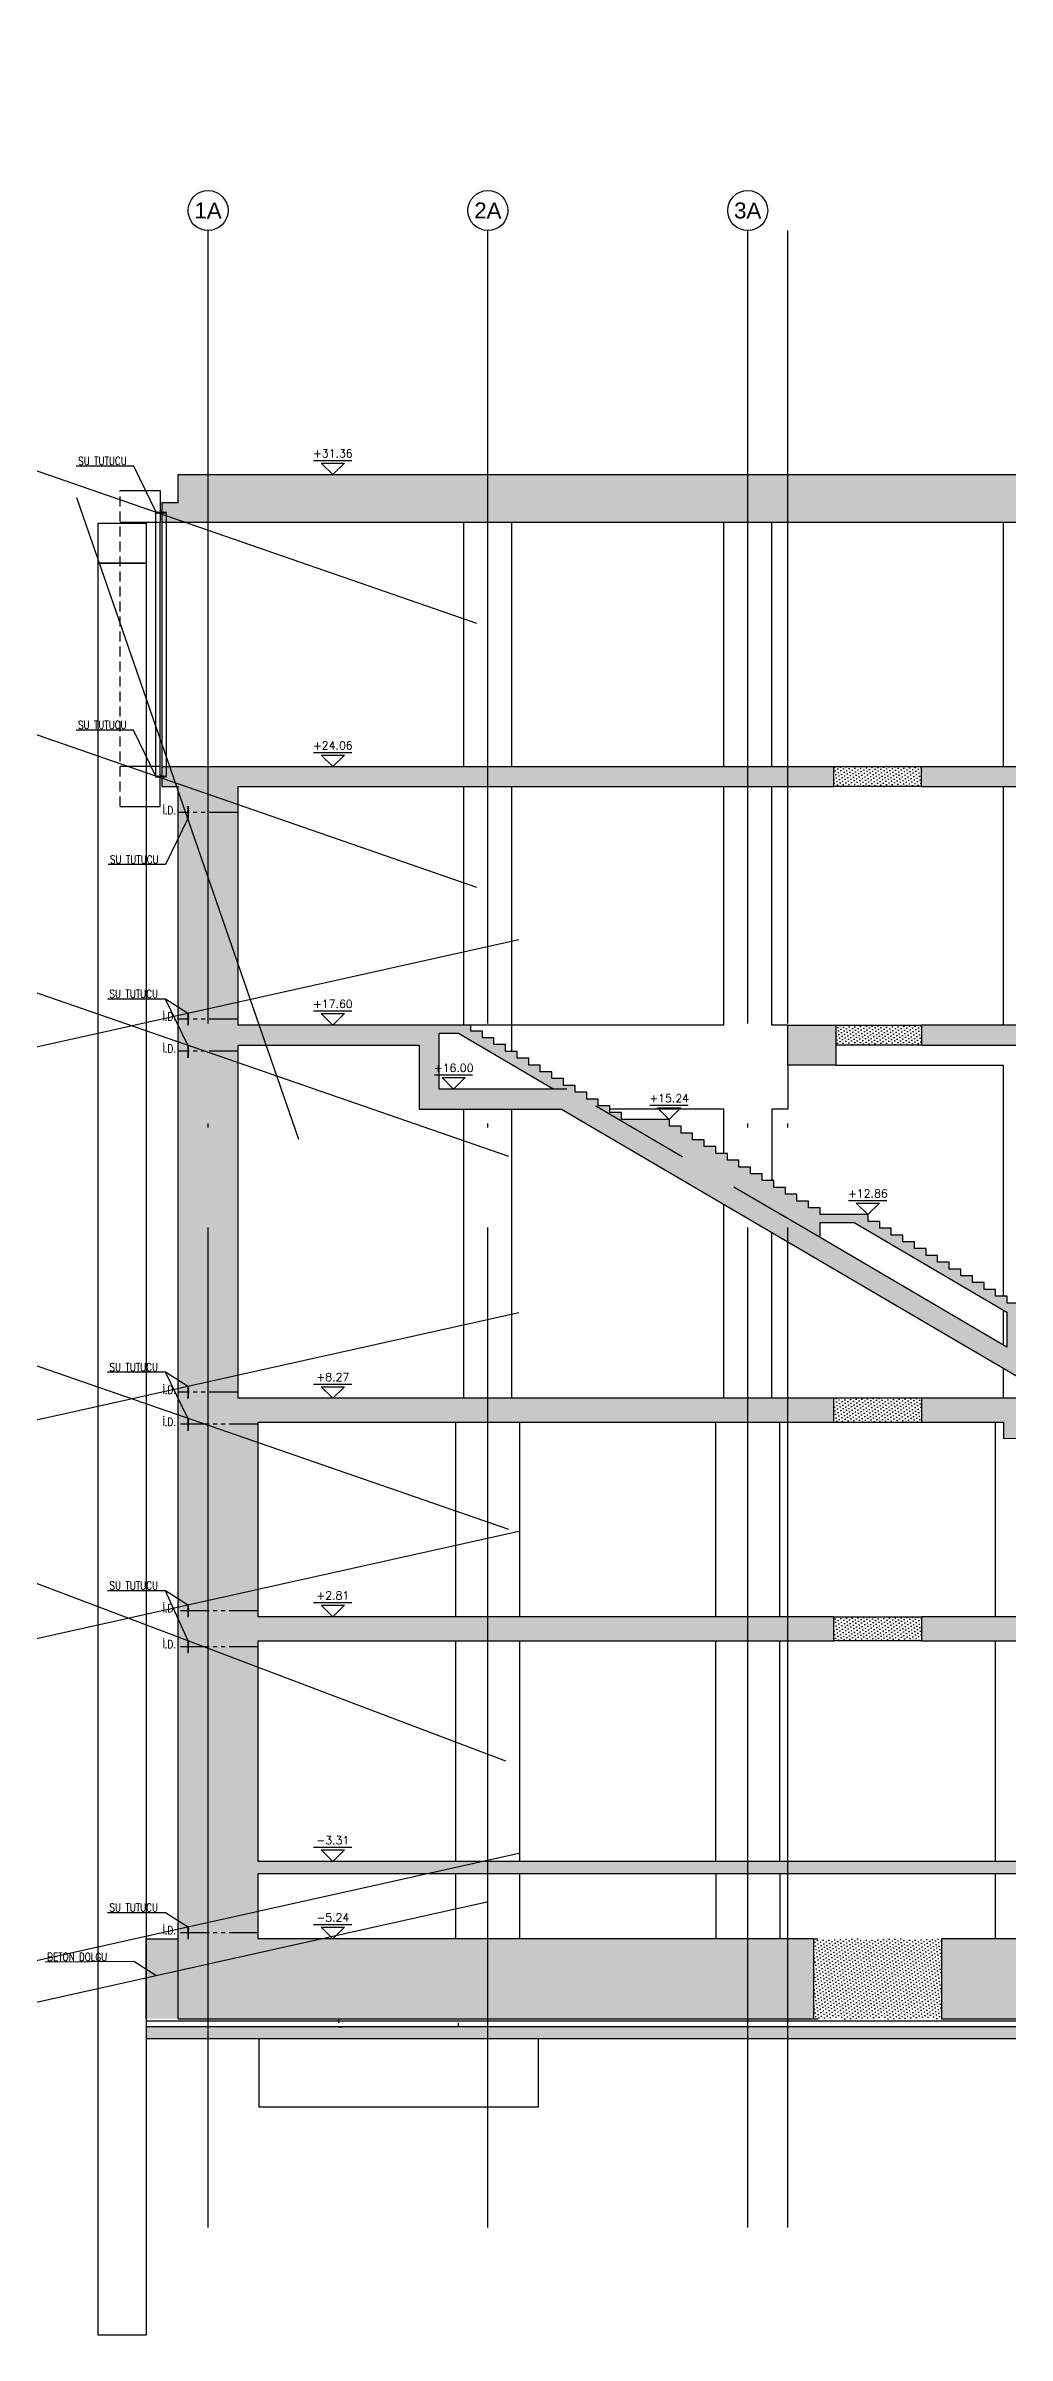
# Model space of a CAD drawing. Header units: millimetres. Extents: x 400392 to 401301, y 4543945 to 4544121.
# Drawn here: x 401066.5 to 401090.5, y 4543951.3 to 4544008.6 of the extents above; entities that cross this region are included whole.
import ezdxf
from ezdxf.enums import TextEntityAlignment as Align

# ---------------------------------------------------------------- set-up
doc = ezdxf.new("R2010")
doc.units = ezdxf.units.MM
for name, pattern in [('ACAD_ISO05W100', [33, 24, -3, 0, -3, 0, -3]), ('AKS', [3, 2.5, -0.25, 0, -0.25]), ('CIZGI', [0.4, 0.25, -0.15]), ('CONTINU', [0]), ('Dot', [4, 0, -4]), ('HIDDEN', [0.375, 0.25, -0.125]), ('UUC-ST-KAL-I05-101-U-000$0$ACAD_ISO05W100', [33, 24, -3, 0, -3, 0, -3])]:
    doc.linetypes.add(name, pattern=pattern)
for name, color, linetype in [('aks prota', 2, 'AKS'), ('caks prota', 4, 'Continuous'), ('görünüş prota', 4, 'Continuous'), ('inşaat derzi prota', 11, 'Continuous'), ('kesik prota', 2, 'CIZGI'), ('kesit prota', 1, 'Continuous'), ('kesit tarama prota', 252, 'Continuous'), ('kolon tarama prota', 252, 'Continuous'), ('kot prota', 4, 'Continuous'), ('not yazısı prota', 6, 'Continuous'), ('not çizgisi prota', 4, 'Continuous'), ('PRT-CST-rc_level', 6, 'Continuous'), ('PRT-CST-rc_levermark', 4, 'Continuous'), ('st_s_su tutucu', 2, 'Continuous'), ('st_s_ölçü', 4, 'Continuous'), ('taks prota', 7, 'Continuous'), ('TARAMA', 8, 'Continuous'), ('UUC-ST-KAL-I05-101-U-000$0$st_s_su tutucu', 2, 'Continuous'), ('ölçü prota', 4, 'Continuous')]:
    doc.layers.add(name, color=color, linetype=linetype)
doc.layers.add('PRT-KD-kazik', color=172, linetype='Continuous', lineweight=25)
doc.styles.add('OLCU', font='romanstw.shx')
doc.styles.add('TAKS', font='Arial Unicode.ttf')
doc.styles.add('TSIMPLEX', font='romanstw.shx')
doc.dimstyles.new('1-50', dxfattribs={"dimtxt": 10, "dimasz": 4, "dimexe": 4, "dimexo": 8, "dimgap": 4, "dimtad": 1, "dimdec": 1, "dimrnd": 0.05, "dimzin": 9, "dimdsep": 46, "dimtxsty": 'OLCU', "dimblk1": 'OBLIQUE', "dimblk2": 'OBLIQUE', "dimsah": 1, "dimcen": 2, "dimdle": 4, "dimclrd": 4, "dimclre": 4, "dimclrt": 3, "dimadec": 1, "dimazin": 0, "dimtfac": 1, "dimtdec": 1, "dimtix": 1, "dimtmove": 2, "dimatfit": 3, "dimldrblk": 'OBLIQUE', "dimfxl": 1, "dimtvp": 1, "dimtolj": 1, "dimtzin": 1, "dimarcsym": 0})
pattern_1 = [(36, (400969.83751, 4543653.065206), (-0.014547592, 0.087543451), [0, -0.079375])]

# ---------------------------------------------------------------- blocks, each defined once
blk = doc.blocks.new('KOTK5')
at = {"layer": 'PRT-CST-rc_levermark'}
blk.add_line((217, 160), (-213, 160), dxfattribs=at)
blk.add_lwpolyline([(130, 130), (-130, 130), (0, 0)], close=True, dxfattribs=at)
at = {"layer": 'PRT-CST-rc_level', "style": 'OLCU'}
blk.add_attdef('000.00', text='', height=90, dxfattribs=at).set_placement((0, 193), align=Align.CENTER)
blk = doc.blocks.new('_Oblique')
at = {"layer": 'st_s_ölçü', "lineweight": -2}
blk.add_line((-0.5, -0.5), (0.5, 0.5), dxfattribs=at)
blk = doc.blocks.new('D')
at = {"layer": 'st_s_su tutucu', "linetype": 'CONTINU', "ltscale": 0.2}
for p, q in [((-39988, 52508), (-39993, 52508)), ((-39993, 52508), (-39993, 52507)), ((-39993, 52507), (-39991, 52506)), ((-39993, 52449), (-39991, 52450)), ((-39993, 52448), (-39993, 52449)), ((-39988, 52448), (-39993, 52448)), ((-39991, 52499), (-39992, 52499)), ((-39992, 52499), (-39992, 52498)), ((-39992, 52498), (-39991, 52498)), ((-39991, 52489), (-39992, 52489)), ((-39992, 52489), (-39992, 52488)), ((-39992, 52488), (-39991, 52488)), ((-39991, 52479), (-39992, 52479)), ((-39992, 52479), (-39992, 52478)), ((-39992, 52478), (-39991, 52478)), ((-39992, 52468), (-39992, 52469)), ((-39992, 52469), (-39991, 52469)), ((-39991, 52468), (-39992, 52468)), ((-39992, 52458), (-39992, 52459)), ((-39992, 52459), (-39991, 52459)), ((-39991, 52458), (-39992, 52458)), ((-39991, 52506), (-39991, 52499)), ((-39991, 52498), (-39991, 52489)), ((-39991, 52488), (-39991, 52479)), ((-39991, 52469), (-39991, 52478)), ((-39991, 52459), (-39991, 52468)), ((-39991, 52450), (-39991, 52458)), ((-39990, 52506), (-39988, 52507)), ((-39990, 52499), (-39990, 52506)), ((-39989, 52499), (-39990, 52499)), ((-39990, 52489), (-39990, 52498)), ((-39990, 52498), (-39989, 52498)), ((-39989, 52489), (-39990, 52489)), ((-39990, 52479), (-39990, 52488)), ((-39990, 52488), (-39989, 52488)), ((-39989, 52479), (-39990, 52479)), ((-39990, 52478), (-39989, 52478)), ((-39990, 52478), (-39990, 52469)), ((-39990, 52469), (-39989, 52469)), ((-39989, 52468), (-39990, 52468)), ((-39990, 52468), (-39990, 52459)), ((-39990, 52459), (-39989, 52459)), ((-39989, 52458), (-39990, 52458)), ((-39990, 52458), (-39990, 52450)), ((-39990, 52450), (-39988, 52449)), ((-39989, 52498), (-39989, 52499)), ((-39989, 52488), (-39989, 52489)), ((-39989, 52478), (-39989, 52479)), ((-39989, 52469), (-39989, 52468)), ((-39989, 52459), (-39989, 52458)), ((-39988, 52507), (-39988, 52508)), ((-39988, 52449), (-39988, 52448))]:
    blk.add_line(p, q, dxfattribs=at)

msp = doc.modelspace()

# ---------------------------------------------------------------- hatches: boundary and pattern name
at = {"layer": 'kesit tarama prota'}
h = msp.add_hatch(color=256, dxfattribs=at)
h.dxf.hatch_style = 1
h.paths.add_polyline_path([(401069.77083, 4543997.85699), (401069.77083, 4543997.15699), (401069.37083, 4543997.15699), (401069.37083, 4543996.65699), (401127.84038, 4543996.65699), (401127.84038, 4543997.85699)])
h = msp.add_hatch(color=256, dxfattribs=at)
h.dxf.hatch_style = 1
h.paths.add_polyline_path([(401071.77083, 4543974.16699), (401086.17083, 4543974.16699), (401086.17083, 4543974.76699), (401071.27083, 4543974.76699), (401071.27083, 4543983.59699), (401075.80378, 4543983.59699), (401075.80378, 4543981.99699), (401079.36047, 4543981.99699), (401091.694, 4543974.76699), (401088.37083, 4543974.76699), (401088.37083, 4543974.16699), (401090.42083, 4543974.16699), (401090.42083, 4543973.76514), (401092.86867, 4543973.76546), (401092.86867, 4543974.76691), (401092.68269, 4543974.76699), (401090.80192, 4543975.86951), (401090.80192, 4543976.77699), (401091.65762, 4543976.77699), (401094.52472, 4543975.09628), (401094.52472, 4543974.7662), (401094.38938, 4543974.76626), (401094.38938, 4543974.26699), (401106.44445, 4543967.30699), (401110.51681, 4543967.30699), (401110.51681, 4543968.70699), (401112.37083, 4543968.70699), (401112.37083, 4543969.30699), (401106.88192, 4543969.30699), (401106.88192, 4543969.10699), (401106.58193, 4543969.10699), (401106.58193, 4543969.49699), (401106.29193, 4543969.49699), (401106.29193, 4543969.66699), (401106.00193, 4543969.66699), (401106.00193, 4543969.83699), (401105.71193, 4543969.83699), (401105.71193, 4543970.00699), (401105.42193, 4543970.00699), (401105.42193, 4543970.17699), (401105.13193, 4543970.17699), (401105.13193, 4543970.34699), (401104.84193, 4543970.34699), (401104.84193, 4543970.51699), (401104.55193, 4543970.51699), (401104.55193, 4543970.68699), (401104.26192, 4543970.68699), (401104.26192, 4543970.85699), (401103.97192, 4543970.85699), (401103.97192, 4543971.02699), (401103.68192, 4543971.02699), (401103.68192, 4543971.19699), (401103.39192, 4543971.19699), (401103.39192, 4543971.36699), (401103.10192, 4543971.36699), (401103.10192, 4543971.53699), (401102.81192, 4543971.53699), (401102.81192, 4543971.70699), (401102.52192, 4543971.70699), (401102.52192, 4543971.87699), (401101.32192, 4543971.87699), (401101.32192, 4543972.04699), (401101.03192, 4543972.04699), (401101.03192, 4543972.21699), (401100.74192, 4543972.21699), (401100.74192, 4543972.38699), (401100.45192, 4543972.38699), (401100.45192, 4543972.55699), (401100.16192, 4543972.55699), (401100.16192, 4543972.72699), (401099.87192, 4543972.72699), (401099.87192, 4543972.89699), (401099.58192, 4543972.89699), (401099.58192, 4543973.06699), (401099.29192, 4543973.06699), (401099.29192, 4543973.23699), (401099.00192, 4543973.23699), (401099.00192, 4543973.40699), (401098.71192, 4543973.40699), (401098.71192, 4543973.57699), (401098.42192, 4543973.57699), (401098.42192, 4543973.74699), (401098.13192, 4543973.74699), (401098.13192, 4543973.91699), (401097.84192, 4543973.91699), (401097.84192, 4543974.08699), (401097.55192, 4543974.08699), (401097.55192, 4543974.25699), (401097.26192, 4543974.25699), (401097.26192, 4543974.42699), (401096.06192, 4543974.42699), (401096.06192, 4543974.59699), (401095.77192, 4543974.59699), (401095.77192, 4543974.76699), (401095.48192, 4543974.76699), (401095.48192, 4543974.93699), (401095.19192, 4543974.93699), (401095.19192, 4543975.10699), (401094.90192, 4543975.10699), (401094.90192, 4543975.27699), (401094.61192, 4543975.27699), (401094.61192, 4543975.44699), (401094.32192, 4543975.44699), (401094.32192, 4543975.61699), (401094.03192, 4543975.61699), (401094.03192, 4543975.78699), (401093.74192, 4543975.78699), (401093.74192, 4543975.95699), (401093.45192, 4543975.95699), (401093.45192, 4543976.12699), (401093.16192, 4543976.12699), (401093.16192, 4543976.29699), (401092.87192, 4543976.29699), (401092.87192, 4543976.46699), (401092.58192, 4543976.46699), (401092.58192, 4543976.63699), (401092.29192, 4543976.63699), (401092.29192, 4543976.80699), (401092.00192, 4543976.80699), (401092.00192, 4543976.97699), (401090.80192, 4543976.97699), (401090.80192, 4543977.14699), (401090.51192, 4543977.14699), (401090.51192, 4543977.31699), (401090.22192, 4543977.31699), (401090.22192, 4543977.48699), (401089.93192, 4543977.48699), (401089.93192, 4543977.65699), (401089.64192, 4543977.65699), (401089.64192, 4543977.82699), (401089.35192, 4543977.82699), (401089.35192, 4543977.99699), (401089.06192, 4543977.99699), (401089.06192, 4543978.16699), (401088.77192, 4543978.16699), (401088.77192, 4543978.33699), (401088.48192, 4543978.33699), (401088.48192, 4543978.50699), (401088.19192, 4543978.50699), (401088.19192, 4543978.67699), (401087.90192, 4543978.67699), (401087.90192, 4543978.84699), (401087.61192, 4543978.84699), (401087.61192, 4543979.01699), (401087.32192, 4543979.01699), (401087.32192, 4543979.18699), (401087.03192, 4543979.18699), (401087.03192, 4543979.35699), (401085.83192, 4543979.35699), (401085.83192, 4543979.52699), (401085.54192, 4543979.52699), (401085.54192, 4543979.69699), (401085.25192, 4543979.69699), (401085.25192, 4543979.86699), (401084.96192, 4543979.86699), (401084.96192, 4543980.03699), (401084.67192, 4543980.03699), (401084.67192, 4543980.20699), (401084.38192, 4543980.20699), (401084.38192, 4543980.37699), (401084.09192, 4543980.37699), (401084.09192, 4543980.54699), (401083.80192, 4543980.54699), (401083.80192, 4543980.71699), (401083.51192, 4543980.71699), (401083.51192, 4543980.88699), (401083.22192, 4543980.88699), (401083.22192, 4543981.05699), (401082.93192, 4543981.05699), (401082.93192, 4543981.22699), (401082.64192, 4543981.22699), (401082.64192, 4543981.39699), (401082.35192, 4543981.39699), (401082.35192, 4543981.56699), (401082.06192, 4543981.56699), (401082.06192, 4543981.73699), (401080.86192, 4543981.73699), (401080.86192, 4543981.90699), (401080.57192, 4543981.90699), (401080.57192, 4543982.07699), (401080.28192, 4543982.07699), (401080.28192, 4543982.24699), (401079.99192, 4543982.24699), (401079.99192, 4543982.41699), (401079.70192, 4543982.41699), (401079.70192, 4543982.58699), (401079.41192, 4543982.58699), (401079.41192, 4543982.75699), (401079.12192, 4543982.75699), (401079.12192, 4543982.92699), (401078.83192, 4543982.92699), (401078.83192, 4543983.09699), (401078.54192, 4543983.09699), (401078.54192, 4543983.26699), (401078.25192, 4543983.26699), (401078.25192, 4543983.43699), (401077.96192, 4543983.43699), (401077.96192, 4543983.60699), (401077.67192, 4543983.60699), (401077.67192, 4543983.77699), (401077.38192, 4543983.77699), (401077.38192, 4543983.94699), (401077.09192, 4543983.94699), (401077.09192, 4543984.09699), (401071.27083, 4543984.09699), (401071.27083, 4543990.05699), (401086.17083, 4543990.05699), (401086.17083, 4543990.55699), (401069.37083, 4543990.55699), (401069.37083, 4543990.05699), (401069.77083, 4543990.05699), (401069.77083, 4543959.25699), (401085.67083, 4543959.25699), (401085.67083, 4543961.25699), (401071.77083, 4543961.25699), (401071.77083, 4543962.88699), (401104.11292, 4543962.88699), (401104.11292, 4543961.25699), (401104.61292, 4543961.25699), (401104.61292, 4543963.19481), (401102.71692, 4543964.28946), (401102.71692, 4543965.04699), (401103.57263, 4543965.04699), (401106.80693, 4543963.15102), (401106.80693, 4543961.25699), (401107.10693, 4543961.25699), (401107.10693, 4543962.78699), (401107.60192, 4543962.78699), (401107.60192, 4543962.98699), (401109.91292, 4543962.98699), (401109.91292, 4543961.25699), (401107.17083, 4543961.25699), (401107.17083, 4543959.25699), (401111.87083, 4543959.25699), (401111.87083, 4543961.25699), (401110.21292, 4543961.25699), (401110.21292, 4543962.88699), (401127.84038, 4543962.88699), (401127.84038, 4543963.18699), (401107.40192, 4543963.18699), (401107.40192, 4543962.98699), (401107.10693, 4543962.98699), (401107.10693, 4543963.37699), (401106.81693, 4543963.37699), (401106.81693, 4543963.54699), (401106.52693, 4543963.54699), (401106.52693, 4543963.71699), (401106.23693, 4543963.71699), (401106.23693, 4543963.88699), (401105.94693, 4543963.88699), (401105.94693, 4543964.05699), (401105.65693, 4543964.05699), (401105.65693, 4543964.22699), (401105.36693, 4543964.22699), (401105.36693, 4543964.39699), (401105.07693, 4543964.39699), (401105.07693, 4543964.56699), (401104.78693, 4543964.56699), (401104.78693, 4543964.73699), (401104.49692, 4543964.73699), (401104.49692, 4543964.90699), (401104.20692, 4543964.90699), (401104.20692, 4543965.07699), (401103.91692, 4543965.07699), (401103.91692, 4543965.24699), (401102.71692, 4543965.24699), (401102.71692, 4543965.41699), (401102.42692, 4543965.41699), (401102.42692, 4543965.58699), (401102.13692, 4543965.58699), (401102.13692, 4543965.75699), (401101.84692, 4543965.75699), (401101.84692, 4543965.92699), (401101.55692, 4543965.92699), (401101.55692, 4543966.09699), (401101.26692, 4543966.09699), (401101.26692, 4543966.26699), (401100.97692, 4543966.26699), (401100.97692, 4543966.43699), (401100.68692, 4543966.43699), (401100.68692, 4543966.60699), (401100.39692, 4543966.60699), (401100.39692, 4543966.77699), (401100.10692, 4543966.77699), (401100.10692, 4543966.94699), (401099.81692, 4543966.94699), (401099.81692, 4543967.11699), (401099.52692, 4543967.11699), (401099.52692, 4543967.28699), (401098.32692, 4543967.28699), (401098.32692, 4543967.45699), (401098.03692, 4543967.45699), (401098.03692, 4543967.62699), (401097.74692, 4543967.62699), (401097.74692, 4543967.79699), (401097.45692, 4543967.79699), (401097.45692, 4543967.96699), (401097.16692, 4543967.96699), (401097.16692, 4543968.13699), (401096.87692, 4543968.13699), (401096.87692, 4543968.30699), (401096.58692, 4543968.30699), (401096.58692, 4543968.47699), (401096.29692, 4543968.47699), (401096.29692, 4543968.64699), (401096.00692, 4543968.64699), (401096.00692, 4543968.81699), (401095.71692, 4543968.81699), (401095.71692, 4543968.98699), (401095.42692, 4543968.98699), (401095.42692, 4543969.15699), (401095.13692, 4543969.15699), (401095.13692, 4543969.30699), (401088.37083, 4543969.30699), (401088.37083, 4543968.70699), (401092.17066, 4543968.70699), (401092.17066, 4543967.30699), (401096.49042, 4543967.30699), (401103.62647, 4543963.18699), (401071.77083, 4543963.18699), (401071.77083, 4543968.70699), (401086.17083, 4543968.70699), (401086.17083, 4543969.30699), (401071.77083, 4543969.30699)])
h.paths.add_polyline_path([(401076.30378, 4543982.49699), (401076.30378, 4543983.89699), (401076.78173, 4543983.89699), (401079.16997, 4543982.49699)], flags=16)
h.paths.add_polyline_path([(401085.83192, 4543978.78296), (401085.83192, 4543979.15699), (401086.68762, 4543979.15699), (401090.50192, 4543976.92102), (401090.50192, 4543976.04537)], flags=16)
h.paths.add_polyline_path([(401092.77066, 4543969.10699), (401094.82674, 4543969.10699), (401096.62439, 4543968.05319), (401096.62439, 4543967.80699), (401092.77066, 4543967.80699)], flags=16)
h.paths.add_polyline_path([(401096.05192, 4543973.88447), (401096.05192, 4543974.22699), (401096.91762, 4543974.22699), (401101.02192, 4543971.82102), (401101.02192, 4543971.01504)], flags=16)
h.paths.add_polyline_path([(401098.32692, 4543967.08699), (401099.18262, 4543967.08699), (401102.41692, 4543965.19102), (401102.41692, 4543964.46267), (401098.32692, 4543966.82403)], flags=16)
h.paths.add_polyline_path([(401101.32192, 4543971.67699), (401102.17762, 4543971.67699), (401106.28193, 4543969.27102), (401106.28193, 4543967.97817), (401101.32192, 4543970.84183)], flags=16)
h.paths.add_polyline_path([(401106.58193, 4543968.90699), (401107.08192, 4543968.90699), (401107.08192, 4543969.10699), (401109.91681, 4543969.10699), (401109.91681, 4543967.80699), (401106.58193, 4543967.80699)], flags=16)
h = msp.add_hatch(dxfattribs=at)
h.set_pattern_fill('DOTS', color=2, scale=0.05, angle=36)
h.set_pattern_definition(pattern_1)
h.paths.add_polyline_path([(401088.37083, 4543990.55699), (401086.17083, 4543990.55699), (401086.17083, 4543990.05699), (401088.37083, 4543990.05699)])
h = msp.add_hatch(color=256, dxfattribs=at)
h.dxf.hatch_style = 1
h.paths.add_polyline_path([(401092.77069, 4543990.55699), (401088.37083, 4543990.55699), (401088.37083, 4543990.05699), (401092.77069, 4543990.05699)])
h = msp.add_hatch(color=256, dxfattribs=at)
h.dxf.hatch_style = 1
h.paths.add_polyline_path([(401085.02083, 4543984.09699), (401086.22083, 4543984.09699), (401086.22083, 4543983.09699), (401085.02083, 4543983.09699)])
h.paths.add_polyline_path([(401092.77069, 4543984.09699), (401088.37083, 4543984.09699), (401088.37083, 4543983.59699), (401092.77069, 4543983.59699)])
h = msp.add_hatch(dxfattribs=at)
h.set_pattern_fill('DOTS', color=2, scale=0.05, angle=36)
h.set_pattern_definition([(36, (400969.83751, 4543646.605206), (-0.014547592, 0.087543451), [0, -0.079375])])
h.paths.add_polyline_path([(401088.37083, 4543984.09699), (401086.22083, 4543984.09699), (401086.22083, 4543983.59699), (401088.37083, 4543983.59699)])
h = msp.add_hatch(dxfattribs=at)
h.set_pattern_fill('DOTS', color=2, scale=0.05, angle=36)
h.set_pattern_definition(pattern_1)
h.paths.add_polyline_path([(401088.37083, 4543974.76699), (401086.17083, 4543974.76699), (401086.17083, 4543974.16699), (401088.37083, 4543974.16699)])
h = msp.add_hatch(dxfattribs=at)
h.set_pattern_fill('DOTS', color=2, scale=0.05, angle=36)
h.set_pattern_definition(pattern_1)
h.paths.add_polyline_path([(401088.37083, 4543969.30699), (401086.17083, 4543969.30699), (401086.17083, 4543968.70699), (401088.37083, 4543968.70699)])
h = msp.add_hatch(color=256, dxfattribs=at)
h.dxf.hatch_style = 1
h.paths.add_polyline_path([(401069.77083, 4543961.25699), (401068.97086, 4543961.25699), (401068.97086, 4543959.25699), (401069.77083, 4543959.25699)])
h = msp.add_hatch(dxfattribs=at)
h.set_pattern_fill('DOTS', color=2, scale=0.05, angle=36)
h.set_pattern_definition([(36, (400949.239635, 4544117.99761), (-0.014547592, 0.08754345), [0, -0.079375])])
h.paths.add_polyline_path([(401088.87083, 4543961.25699), (401085.67083, 4543961.25699), (401085.67083, 4543959.25699), (401088.87083, 4543959.25699)])
h = msp.add_hatch(color=256, dxfattribs=at)
h.dxf.hatch_style = 1
h.paths.add_polyline_path([(401092.37083, 4543961.25699), (401088.87083, 4543961.25699), (401088.87083, 4543959.25699), (401092.37083, 4543959.25699)], flags=17)
h = msp.add_hatch(dxfattribs=at)
h.set_pattern_fill('AR-CONC', color=253, scale=0.001)
h.set_pattern_definition([(50, (400949.23963, 4544117.99761), (0.18218467, -0.01593909), [0.01905, -0.20955]), (355, (400949.23963, 4544117.99761), (-0.03524342, 0.19105685), [0.01524, -0.16764058]), (100.451445, (400949.25482, 4544117.99628), (0.14694125, 0.17511775), [0.01619001, -0.17809024]), (46.1842, (400949.23963, 4544118.0484), (0.27107904, -0.04204233), [0.028575, -0.314325]), (96.63556, (400949.26222, 4544118.0449), (0.23740413, 0.24742612), [0.02428502, -0.2671356]), (351.18415, (400949.23963, 4544118.0484), (0.23740413, 0.24742612), [0.02285997, -0.25145973]), (21, (400949.26503, 4544118.03571), (0.15161439, -0.1022652), [0.01905, -0.20955]), (326, (400949.26503, 4544118.03571), (0.06180203, 0.18418797), [0.01524, -0.16764]), (71.451445, (400949.27767, 4544118.02719), (0.21341642, 0.08192277), [0.01619001, -0.17808994]), (37.5, (400949.239635, 4544117.99761), (0.003088603, 0.084555039), [0, -0.165608, 0, -0.17018, 0, -0.168275]), (7.5, (400949.239635, 4544117.99761), (0.066819663, 0.100180575), [0, -0.097028, 0, -0.161798, 0, -0.064135]), (327.5, (400949.18299, 4544117.99761), (0.135590595, -0.005728744), [0, -0.0635, 0, -0.19812, 0, -0.26289]), (317.5, (400949.15759, 4544117.99761), (0.14812918, 0.02542649), [0, -0.08255, 0, -0.131572, 0, -0.18669])])
h.paths.add_polyline_path([(401116.96286, 4543959.05699), (401068.97086, 4543959.05699), (401068.97086, 4543958.75699), (401116.66286, 4543958.75699), (401116.66286, 4543958.20699), (401127.84038, 4543958.20699), (401127.84038, 4543958.50699), (401116.96286, 4543958.50699)])

# ---------------------------------------------------------------- linework, layer by layer
at = {"layer": 'aks prota', "ltscale": 10}
for p, q in [((401070.52083, 4543954.03487), (401070.52083, 4544003.95834)), ((401077.52083, 4543954.03487), (401077.52083, 4544003.95834)), ((401084.02083, 4543954.03487), (401084.02083, 4544003.95834)), ((401085.02083, 4543954.03487), (401085.02083, 4544003.95834))]:
    msp.add_line(p, q, dxfattribs=at)
at = {"layer": 'caks prota', "ltscale": 0.05}
for centre in [(401070.52083, 4544004.45834), (401077.52083, 4544004.45834), (401084.02083, 4544004.45834)]:
    msp.add_circle(centre, 0.5, dxfattribs=at)
at = {"layer": 'görünüş prota'}
for p, q in [((401076.92083, 4543990.55699), (401076.92083, 4543996.65699)), ((401078.12083, 4543990.55699), (401078.12083, 4543996.65699)), ((401083.42083, 4543990.55699), (401083.42083, 4543996.65699)), ((401084.62083, 4543990.55699), (401084.62083, 4543996.65699)), ((401090.42083, 4543990.55699), (401090.42083, 4543996.65699)), ((401076.92083, 4543984.09699), (401076.92083, 4543990.05699)), ((401078.12083, 4543983.43699), (401078.12083, 4543990.05699)), ((401083.42083, 4543984.09699), (401083.42083, 4543990.05699)), ((401084.62083, 4543984.09699), (401084.62083, 4543990.05699)), ((401090.42083, 4543984.09699), (401090.42083, 4543990.05699)), ((401090.42083, 4543977.31699), (401090.42083, 4543983.09699)), ((401076.92083, 4543974.76699), (401076.92083, 4543981.99699)), ((401078.12083, 4543974.76699), (401078.12083, 4543981.99699)), ((401083.42083, 4543974.76699), (401083.42083, 4543979.61678)), ((401084.62083, 4543974.76699), (401084.62083, 4543978.91333)), ((401090.42083, 4543976.09291), (401090.42083, 4543976.96855)), ((401090.42083, 4543974.76699), (401090.42083, 4543975.51333)), ((401076.72083, 4543969.30699), (401076.72083, 4543974.16699)), ((401078.32083, 4543969.30699), (401078.32083, 4543974.16699)), ((401083.22083, 4543969.30699), (401083.22083, 4543974.16699)), ((401084.82083, 4543969.30699), (401084.82083, 4543974.16699)), ((401090.22083, 4543969.30699), (401090.22024, 4543974.16699)), ((401076.72083, 4543963.18699), (401076.72083, 4543968.70699)), ((401078.32083, 4543963.18699), (401078.32083, 4543968.70699)), ((401083.22083, 4543963.18699), (401083.22083, 4543968.70699)), ((401084.82083, 4543963.18699), (401084.82083, 4543968.70699)), ((401090.22083, 4543963.18699), (401090.22083, 4543968.70699)), ((401076.72083, 4543961.25699), (401076.72083, 4543962.88699)), ((401078.32083, 4543961.25699), (401078.32083, 4543962.88699)), ((401083.22083, 4543962.88699), (401083.22083, 4543961.25699)), ((401084.82083, 4543962.88699), (401084.82083, 4543961.25699)), ((401090.22083, 4543961.25699), (401090.22083, 4543962.88699))]:
    msp.add_line(p, q, dxfattribs=at)
for points in [[(401069.37083, 4543990.55699), (401069.37083, 4543996.65699)], [(401086.17083, 4543990.55699), (401088.37083, 4543990.55699)], [(401088.37083, 4543990.05699), (401086.17083, 4543990.05699)], [(401083.42083, 4543984.09699), (401077.09192, 4543984.09699)], [(401085.02083, 4543984.09699), (401084.62083, 4543984.09699)], [(401086.22083, 4543984.09699), (401088.37083, 4543984.09699)], [(401088.37083, 4543983.59699), (401086.22083, 4543983.59699)], [(401083.42083, 4543980.88699), (401083.42083, 4543981.99699), (401080.57192, 4543981.99699)], [(401088.37083, 4543974.76699), (401086.17083, 4543974.76699)], [(401086.17083, 4543974.16699), (401088.37083, 4543974.16699)], [(401086.17083, 4543969.30699), (401088.37083, 4543969.30699)], [(401088.37083, 4543968.70699), (401086.17083, 4543968.70699)], [(401127.84038, 4543958.50699), (401116.96286, 4543958.50699), (401116.96286, 4543959.05699), (401068.97086, 4543959.05699)], [(401127.84038, 4543958.20699), (401116.66286, 4543958.20699), (401116.66286, 4543958.75699), (401068.97086, 4543958.75699)], [(401071.78709, 4543958.75699), (401071.78709, 4543957.05699), (401078.78709, 4543957.05699), (401078.78709, 4543958.75699)]]:
    msp.add_lwpolyline(points, dxfattribs=at)
at = {"layer": 'görünüş prota', "color": 4, "linetype": 'Dot'}
for points in [[(401085.67083, 4543961.25699), (401088.87083, 4543961.25699)], [(401073.78709, 4543959.25699), (401073.78709, 4543959.05699), (401076.78709, 4543959.05699), (401076.78709, 4543959.25699)], [(401085.67083, 4543959.25699), (401088.87083, 4543959.25699)]]:
    msp.add_lwpolyline(points, dxfattribs=at)
at = {"layer": 'inşaat derzi prota', "linetype": 'ACAD_ISO05W100', "ltscale": 0.03}
for points in [[(401071.27083, 4543989.40699), (401069.77083, 4543989.40699)], [(401071.27083, 4543984.24699), (401069.77083, 4543984.24699)], [(401071.27083, 4543983.44699), (401069.77083, 4543983.44699)], [(401071.27083, 4543974.91699), (401069.77083, 4543974.91699)], [(401071.77083, 4543974.11699), (401069.77083, 4543974.11699)], [(401071.77083, 4543969.45699), (401069.77083, 4543969.45699)], [(401071.77083, 4543968.55699), (401069.77083, 4543968.55699)], [(401071.77083, 4543961.40699), (401069.77083, 4543961.40699)]]:
    msp.add_lwpolyline(points, dxfattribs=at)
at = {"layer": 'kesik prota', "ltscale": 10}
msp.add_lwpolyline([(401085.83192, 4543978.78296), (401079.49622, 4543982.49699), (401079.16997, 4543982.49699)], dxfattribs=at)
at = {"layer": 'kesit prota', "color": 1}
for p, q in [((401069.77083, 4543997.85699), (401127.84038, 4543997.85699)), ((401069.37083, 4543990.05699), (401069.37083, 4543990.55699)), ((401069.37083, 4543990.55699), (401086.17083, 4543990.55699)), ((401088.37083, 4543990.05699), (401088.37083, 4543990.55699)), ((401088.37083, 4543990.55699), (401092.77069, 4543990.55699)), ((401069.37083, 4543990.05699), (401069.77083, 4543990.05699)), ((401069.77083, 4543959.25699), (401069.77083, 4543990.05699)), ((401071.27083, 4543990.05699), (401086.17083, 4543990.05699)), ((401088.37083, 4543990.05699), (401092.77069, 4543990.05699)), ((401071.77083, 4543961.25699), (401071.77083, 4543962.88699))]:
    msp.add_line(p, q, dxfattribs=at)
at = {"layer": 'kesit prota'}
msp.add_line((401086.17083, 4543990.05699), (401086.17083, 4543990.55699), dxfattribs=at)
for points in [[(401127.84038, 4543996.65699), (401069.37083, 4543996.65699), (401069.37083, 4543997.15699), (401069.77083, 4543997.15699), (401069.77083, 4543997.85699)], [(401092.77069, 4543984.09699), (401088.37083, 4543984.09699), (401088.37083, 4543983.59699), (401092.77069, 4543983.59699), (401092.77069, 4543984.09699)]]:
    msp.add_lwpolyline(points, dxfattribs=at)
at = {"layer": 'kesit prota', "color": 1}
for points in [[(401090.80192, 4543977.14699), (401090.51192, 4543977.14699), (401090.51192, 4543977.31699), (401090.22192, 4543977.31699), (401090.22192, 4543977.48699), (401089.93192, 4543977.48699), (401089.93192, 4543977.65699), (401089.64192, 4543977.65699), (401089.64192, 4543977.82699), (401089.35192, 4543977.82699), (401089.35192, 4543977.99699), (401089.06192, 4543977.99699), (401089.06192, 4543978.16699), (401088.77192, 4543978.16699), (401088.77192, 4543978.33699), (401088.48192, 4543978.33699), (401088.48192, 4543978.50699), (401088.19192, 4543978.50699), (401088.19192, 4543978.67699), (401087.90192, 4543978.67699), (401087.90192, 4543978.84699), (401087.61192, 4543978.84699), (401087.61192, 4543979.01699), (401087.32192, 4543979.01699), (401087.32192, 4543979.18699), (401087.03192, 4543979.18699), (401087.03192, 4543979.35699), (401085.83192, 4543979.35699), (401085.83192, 4543979.52699), (401085.54192, 4543979.52699), (401085.54192, 4543979.69699), (401085.25192, 4543979.69699), (401085.25192, 4543979.86699), (401084.96192, 4543979.86699), (401084.96192, 4543980.03699), (401084.67192, 4543980.03699), (401084.67192, 4543980.20699), (401084.38192, 4543980.20699), (401084.38192, 4543980.37699), (401084.09192, 4543980.37699), (401084.09192, 4543980.54699), (401083.80192, 4543980.54699), (401083.80192, 4543980.71699), (401083.51192, 4543980.71699), (401083.51192, 4543980.88699), (401083.22192, 4543980.88699), (401083.22192, 4543981.05699), (401082.93192, 4543981.05699), (401082.93192, 4543981.22699), (401082.64192, 4543981.22699), (401082.64192, 4543981.39699), (401082.35192, 4543981.39699), (401082.35192, 4543981.56699), (401082.06192, 4543981.56699), (401082.06192, 4543981.73699), (401080.86192, 4543981.73699), (401080.86192, 4543981.90699), (401080.57192, 4543981.90699), (401080.57192, 4543982.07699), (401080.28192, 4543982.07699), (401080.28192, 4543982.24699), (401079.99192, 4543982.24699), (401079.99192, 4543982.41699), (401079.70192, 4543982.41699), (401079.70192, 4543982.58699), (401079.41192, 4543982.58699), (401079.41192, 4543982.75699), (401079.12192, 4543982.75699), (401079.12192, 4543982.92699), (401078.83192, 4543982.92699), (401078.83192, 4543983.09699), (401078.54192, 4543983.09699), (401078.54192, 4543983.26699), (401078.25192, 4543983.26699), (401078.25192, 4543983.43699), (401077.96192, 4543983.43699), (401077.96192, 4543983.60699), (401077.67192, 4543983.60699), (401077.67192, 4543983.77699), (401077.38192, 4543983.77699), (401077.38192, 4543983.94699), (401077.09192, 4543983.94699), (401077.09192, 4543984.09699), (401071.27083, 4543984.09699), (401071.27083, 4543990.05699)], [(401071.27083, 4543974.76699), (401071.27083, 4543983.59699), (401075.80378, 4543983.59699), (401075.80378, 4543981.99699), (401079.36047, 4543981.99699), (401091.694, 4543974.76699), (401088.37083, 4543974.76699), (401088.37083, 4543974.16699), (401090.42083, 4543974.16699), (401090.42083, 4543973.76514), (401092.86867, 4543973.76546)], [(401071.77083, 4543969.30699), (401071.77083, 4543974.16699), (401086.17083, 4543974.16699), (401086.17083, 4543974.76699), (401071.27083, 4543974.76699)], [(401103.62647, 4543963.18699), (401071.77083, 4543963.18699), (401071.77083, 4543968.70699), (401086.17083, 4543968.70699), (401086.17083, 4543969.30699), (401071.77083, 4543969.30699)], [(401095.13692, 4543969.30699), (401088.37083, 4543969.30699), (401088.37083, 4543968.70699), (401092.17066, 4543968.70699)], [(401071.77083, 4543962.88699), (401104.11292, 4543962.88699), (401104.11292, 4543961.25699)], [(401068.97086, 4543959.25699), (401068.97086, 4543959.25699), (401068.97086, 4543961.25699), (401069.77086, 4543961.25699)], [(401069.77083, 4543959.25699), (401085.67083, 4543959.25699), (401085.67083, 4543961.25699), (401071.77083, 4543961.25699)], [(401092.37083, 4543961.25699), (401088.87083, 4543961.25699), (401088.87083, 4543959.25699), (401092.37083, 4543959.25699), (401092.37083, 4543961.25699)]]:
    msp.add_lwpolyline(points, dxfattribs=at)
at = {"layer": 'kesit prota'}
for points in [[(401079.16997, 4543982.49699), (401076.30378, 4543982.49699), (401076.30378, 4543983.89699), (401076.78173, 4543983.89699)], [(401085.02083, 4543984.09699), (401086.22083, 4543984.09699), (401086.22083, 4543983.09699), (401085.02083, 4543983.09699)], [(401085.83192, 4543979.15699), (401086.68762, 4543979.15699), (401090.50192, 4543976.92102), (401090.50192, 4543976.04537), (401085.83192, 4543978.78296)]]:
    msp.add_lwpolyline(points, close=True, dxfattribs=at)
at = {"layer": 'kolon tarama prota'}
for points in [[(401068.31949, 4543997.45699), (401069.32083, 4543997.45699), (401069.32083, 4543996.65699), (401068.31949, 4543996.65699)], [(401069.32083, 4543990.55699), (401069.32083, 4543996.65699)], [(401068.31949, 4543989.55699), (401069.32083, 4543989.55699), (401069.32083, 4543990.55699), (401068.31949, 4543990.55699)]]:
    msp.add_lwpolyline(points, dxfattribs=at)
at = {"layer": 'kolon tarama prota', "linetype": 'HIDDEN'}
msp.add_lwpolyline([(401068.31949, 4543989.55699), (401068.31949, 4543997.45699)], dxfattribs=at)
at = {"layer": 'PRT-KD-kazik', "color": 3}
for points in [[(401067.77086, 4543996.64495), (401068.97086, 4543996.64495), (401068.97086, 4543995.64495), (401067.77086, 4543995.64495)], [(401067.77086, 4543995.64495), (401068.97086, 4543995.64495), (401068.97086, 4543951.34495), (401067.77086, 4543951.34495)]]:
    msp.add_lwpolyline(points, close=True, dxfattribs=at)
at = {"layer": 'TARAMA'}
msp.add_line((401088.37083, 4543984.09699), (401088.37083, 4543983.59699), dxfattribs=at)
at = {"layer": 'UUC-ST-KAL-I05-101-U-000$0$st_s_su tutucu', "linetype": 'UUC-ST-KAL-I05-101-U-000$0$ACAD_ISO05W100', "ltscale": 0.05}
for points in [[(401069.32687, 4543996.92708, -0.57735027), (401069.32836, 4543996.92968), (401069.36337, 4543996.92978, -0.57735027), (401069.36488, 4543996.92719), (401069.3531, 4543996.90664, 0.57735027), (401069.35461, 4543996.90405), (401069.40044, 4543996.90418), (401069.40046, 4543996.89832), (401069.40458, 4543996.89834), (401069.40456, 4543996.90419), (401069.43727, 4543996.90428), (401069.43729, 4543996.89843), (401069.44141, 4543996.89844), (401069.44139, 4543996.90429), (401069.46207, 4543996.90435), (401069.47078, 4543996.89137), (401069.47598, 4543996.89139), (401069.47589, 4543996.92259), (401069.47069, 4543996.92257), (401069.46206, 4543996.90955), (401069.44138, 4543996.90949), (401069.44136, 4543996.91534), (401069.43724, 4543996.91533), (401069.43726, 4543996.90948), (401069.40455, 4543996.90939), (401069.40453, 4543996.91524), (401069.40041, 4543996.91523), (401069.40043, 4543996.90938), (401069.3626, 4543996.90927, -0.57735027), (401069.36109, 4543996.91187), (401069.37238, 4543996.93154, 0.57735027), (401069.37087, 4543996.93414), (401069.32085, 4543996.934, 0.57735027), (401069.31935, 4543996.93139), (401069.33075, 4543996.91178, -0.57735027), (401069.32925, 4543996.90918), (401069.29142, 4543996.90907), (401069.29141, 4543996.91492), (401069.28729, 4543996.91491), (401069.28731, 4543996.90906), (401069.25459, 4543996.90897), (401069.25458, 4543996.91482), (401069.25046, 4543996.91481), (401069.25048, 4543996.90896), (401069.22979, 4543996.9089), (401069.22109, 4543996.92188), (401069.21589, 4543996.92186), (401069.21598, 4543996.89066), (401069.22118, 4543996.89068), (401069.22981, 4543996.9037), (401069.25049, 4543996.90376), (401069.25051, 4543996.89791), (401069.25463, 4543996.89792), (401069.25461, 4543996.90377), (401069.28732, 4543996.90386), (401069.28734, 4543996.89801), (401069.29145, 4543996.89802), (401069.29144, 4543996.90387), (401069.33727, 4543996.904, 0.57735027), (401069.33877, 4543996.9066)], [(401069.32683, 4543990.32708, -0.57735027), (401069.32833, 4543990.32968), (401069.36334, 4543990.32978, -0.57735027), (401069.36484, 4543990.32719), (401069.35306, 4543990.30664, 0.57735027), (401069.35457, 4543990.30405), (401069.4004, 4543990.30418), (401069.40042, 4543990.29832), (401069.40454, 4543990.29834), (401069.40452, 4543990.30419), (401069.43723, 4543990.30428), (401069.43725, 4543990.29843), (401069.44137, 4543990.29844), (401069.44135, 4543990.30429), (401069.46204, 4543990.30435), (401069.47074, 4543990.29137), (401069.47594, 4543990.29139), (401069.47585, 4543990.32259), (401069.47065, 4543990.32257), (401069.46202, 4543990.30955), (401069.44134, 4543990.30949), (401069.44132, 4543990.31534), (401069.4372, 4543990.31533), (401069.43722, 4543990.30948), (401069.40451, 4543990.30939), (401069.40449, 4543990.31524), (401069.40037, 4543990.31523), (401069.40039, 4543990.30938), (401069.36256, 4543990.30927, -0.57735027), (401069.36105, 4543990.31187), (401069.37234, 4543990.33154, 0.57735027), (401069.37083, 4543990.33414), (401069.32081, 4543990.334, 0.57735027), (401069.31931, 4543990.33139), (401069.33071, 4543990.31178, -0.57735027), (401069.32922, 4543990.30918), (401069.29139, 4543990.30907), (401069.29137, 4543990.31492), (401069.28725, 4543990.31491), (401069.28727, 4543990.30906), (401069.25456, 4543990.30897), (401069.25454, 4543990.31482), (401069.25042, 4543990.31481), (401069.25044, 4543990.30896), (401069.22976, 4543990.3089), (401069.22105, 4543990.32188), (401069.21585, 4543990.32186), (401069.21594, 4543990.29066), (401069.22114, 4543990.29068), (401069.22977, 4543990.3037), (401069.25045, 4543990.30376), (401069.25047, 4543990.29791), (401069.25459, 4543990.29792), (401069.25457, 4543990.30377), (401069.28728, 4543990.30386), (401069.2873, 4543990.29801), (401069.29142, 4543990.29802), (401069.2914, 4543990.30387), (401069.33724, 4543990.304, 0.57735027), (401069.33873, 4543990.3066)]]:
    msp.add_lwpolyline(points, format="xyb", close=True, dxfattribs=at)
at = {"layer": 'UUC-ST-KAL-I05-101-U-000$0$st_s_su tutucu', "linetype": 'UUC-ST-KAL-I05-101-U-000$0$ACAD_ISO05W100'}
for points in [[(401069.2159, 4543990.32186), (401069.21598, 4543996.89066)], [(401069.47598, 4543996.89139), (401069.47589, 4543990.30715)]]:
    msp.add_lwpolyline(points, dxfattribs=at)
at = {"layer": 'ölçü prota'}
for points in [[(401085.02083, 4543983.09699), (401085.02083, 4543981.99699), (401084.62083, 4543981.99699), (401084.62083, 4543980.20699)], [(401086.22083, 4543983.09699), (401090.42083, 4543983.09699)], [(401068.97086, 4543959.20699), (401117.11286, 4543959.20699), (401117.11286, 4543958.65699), (401127.84038, 4543958.65699)]]:
    msp.add_lwpolyline(points, dxfattribs=at)

# ---------------------------------------------------------------- block references
at = {"layer": 'kot prota', "linetype": 'CONTINU', "ltscale": 0.1}
ref = msp.add_blockref('KOTK5', (401073.64088, 4543997.85699), dxfattribs=dict(at, xscale=-0.002222222222222222, yscale=0.002222222222222222, zscale=0.002222222222222222))
ref.add_attrib('000.00', '+31.36', dxfattribs={"layer": 'PRT-CST-rc_level', "height": 0.2, "style": 'OLCU'}).set_placement((401073.64088, 4543998.28618), align=Align.CENTER)
ref = msp.add_blockref('KOTK5', (401073.64088, 4543990.55699), dxfattribs=dict(at, xscale=-0.002222222222222222, yscale=0.002222222222222222, zscale=0.002222222222222222))
ref.add_attrib('000.00', '+24.06', dxfattribs={"layer": 'PRT-CST-rc_level', "height": 0.2, "style": 'OLCU'}).set_placement((401073.64088, 4543990.98618), align=Align.CENTER)
ref = msp.add_blockref('KOTK5', (401073.64088, 4543984.09699), dxfattribs=dict(at, xscale=-0.002222222222222222, yscale=0.002222222222222222, zscale=0.002222222222222222))
ref.add_attrib('000.00', '+17.60', dxfattribs={"layer": 'PRT-CST-rc_level', "height": 0.2, "style": 'OLCU'}).set_placement((401073.64088, 4543984.52618), align=Align.CENTER)
ref = msp.add_blockref('KOTK5', (401076.6635, 4543982.49699), dxfattribs=dict(at, xscale=-0.002222222222222222, yscale=0.002222222222222222, zscale=0.002222222222222222))
ref.add_attrib('000.00', '+16.00', dxfattribs={"layer": 'PRT-CST-rc_level', "height": 0.2, "style": 'OLCU'}).set_placement((401076.6635, 4543982.92618), align=Align.CENTER)
ref = msp.add_blockref('KOTK5', (401082.05585, 4543981.73699), dxfattribs=dict(at, xscale=-0.002222222222222222, yscale=0.002222222222222222, zscale=0.002222222222222222))
ref.add_attrib('000.00', '+15.24', dxfattribs={"layer": 'PRT-CST-rc_level', "height": 0.2, "style": 'OLCU'}).set_placement((401082.05585, 4543982.16618), align=Align.CENTER)
ref = msp.add_blockref('KOTK5', (401087.02585, 4543979.35699), dxfattribs=dict(at, xscale=-0.002222222222222222, yscale=0.002222222222222222, zscale=0.002222222222222222))
ref.add_attrib('000.00', '+12.86', dxfattribs={"layer": 'PRT-CST-rc_level', "height": 0.2, "style": 'OLCU'}).set_placement((401087.02585, 4543979.78618), align=Align.CENTER)
ref = msp.add_blockref('KOTK5', (401073.64088, 4543974.76699), dxfattribs=dict(at, xscale=-0.002222222222222222, yscale=0.002222222222222222, zscale=0.002222222222222222))
ref.add_attrib('000.00', '+8.27', dxfattribs={"layer": 'PRT-CST-rc_level', "height": 0.2, "style": 'OLCU'}).set_placement((401073.64088, 4543975.19618), align=Align.CENTER)
ref = msp.add_blockref('KOTK5', (401073.64088, 4543969.30699), dxfattribs=dict(at, xscale=-0.002222222222222222, yscale=0.002222222222222222, zscale=0.002222222222222222))
ref.add_attrib('000.00', '+2.81', dxfattribs={"layer": 'PRT-CST-rc_level', "height": 0.2, "style": 'OLCU'}).set_placement((401073.64088, 4543969.73618), align=Align.CENTER)
ref = msp.add_blockref('KOTK5', (401073.64088, 4543963.18699), dxfattribs=dict(at, xscale=-0.002222222222222222, yscale=0.002222222222222222, zscale=0.002222222222222222))
ref.add_attrib('000.00', '-3.31', dxfattribs={"layer": 'PRT-CST-rc_level', "height": 0.2, "style": 'OLCU'}).set_placement((401073.64088, 4543963.61618), align=Align.CENTER)
ref = msp.add_blockref('KOTK5', (401073.64088, 4543961.25699), dxfattribs=dict(at, xscale=-0.002222222222222222, yscale=0.002222222222222222, zscale=0.002222222222222222))
ref.add_attrib('000.00', '-5.24', dxfattribs={"layer": 'PRT-CST-rc_level', "height": 0.2, "style": 'OLCU'}).set_placement((401073.64088, 4543961.68618), align=Align.CENTER)
at = {"layer": 'st_s_ölçü', "xscale": 0.004999999999999998, "yscale": 0.004999999999999998, "zscale": 0.004999999999999998, "rotation": 180}
for p in [(400870.06967, 4544251.79794), (400870.06967, 4544246.63794), (400870.06967, 4544245.83794), (400870.06967, 4544237.30794), (400870.06967, 4544236.50794), (400870.06967, 4544231.84794), (400870.06967, 4544230.94794), (400870.06967, 4544223.79794)]:
    msp.add_blockref('D', p, dxfattribs=at)

# ---------------------------------------------------------------- texts
at = {"layer": 'not yazısı prota', "ltscale": 0.05, "style": 'TSIMPLEX', "width": 0.8}
for p in [(401067.27173, 4543998.09818), (401067.26733, 4543991.49952)]:
    msp.add_text('SU TUTUCU', height=0.2, rotation=0.000014, dxfattribs=at).set_placement(p)
for s, p in [('İ.D.', (401069.38351, 4543989.36838)), ('SU TUTUCU', (401068.0667, 4543988.13478)), ('SU TUTUCU', (401068.0547, 4543984.77465)), ('İ.D.', (401069.38351, 4543984.20837)), ('İ.D.', (401069.38351, 4543983.40837)), ('SU TUTUCU', (401068.0547, 4543975.44465)), ('İ.D.', (401069.38351, 4543974.87837)), ('İ.D.', (401069.38351, 4543974.07837)), ('SU TUTUCU', (401068.0547, 4543969.98465)), ('İ.D.', (401069.38351, 4543969.41837)), ('İ.D.', (401069.38351, 4543968.51837)), ('SU TUTUCU', (401068.0547, 4543961.93465)), ('İ.D.', (401069.38351, 4543961.36837)), ('BETON DOLGU', (401066.49575, 4543960.70172))]:
    msp.add_text(s, height=0.2, dxfattribs=at).set_placement(p)
at = {"layer": 'taks prota', "style": 'TAKS'}
for s, p in [('1A', (401070.52083, 4544004.45834)), ('2A', (401077.52083, 4544004.45834)), ('3A', (401084.02083, 4544004.45834))]:
    msp.add_text(s, height=0.4, rotation=359.505167, dxfattribs=at).set_placement(p, align=Align.MIDDLE_CENTER)

# ---------------------------------------------------------------- leaders
at = {"layer": 'not çizgisi prota'}
for points in [[(401069.22027, 4543996.9207), (401068.66171, 4543998.07046), (401067.22332, 4543998.07046)], [(401069.21587, 4543990.32204), (401068.65731, 4543991.4718), (401067.21892, 4543991.4718)], [(401070.01524, 4543983.59717), (401069.45667, 4543984.74692), (401068.01829, 4543984.74692)], [(401070.00815, 4543984.396), (401069.45667, 4543984.74692), (401068.00629, 4543984.74692)], [(401070.01524, 4543989.25681), (401069.45667, 4543988.10705), (401068.01829, 4543988.10705)], [(401070.01524, 4543974.26717), (401069.45667, 4543975.41692), (401068.01829, 4543975.41692)], [(401070.00815, 4543975.066), (401069.45667, 4543975.41692), (401068.00629, 4543975.41692)], [(401070.02083, 4543968.70699), (401069.45667, 4543969.95692), (401068.01829, 4543969.95692)], [(401070.00815, 4543969.606), (401069.45667, 4543969.95692), (401068.00629, 4543969.95692)], [(401070.00815, 4543961.556), (401069.45667, 4543961.90692), (401068.00629, 4543961.90692)], [(401069.21241, 4543960.33528), (401068.66093, 4543960.6862), (401066.44734, 4543960.674)]]:
    msp.add_leader(points, dimstyle='1-50', override={"dimasz": 12, "dimgap": 4, "dimtad": 0}, dxfattribs=at)

doc.saveas('drawing.dxf')
